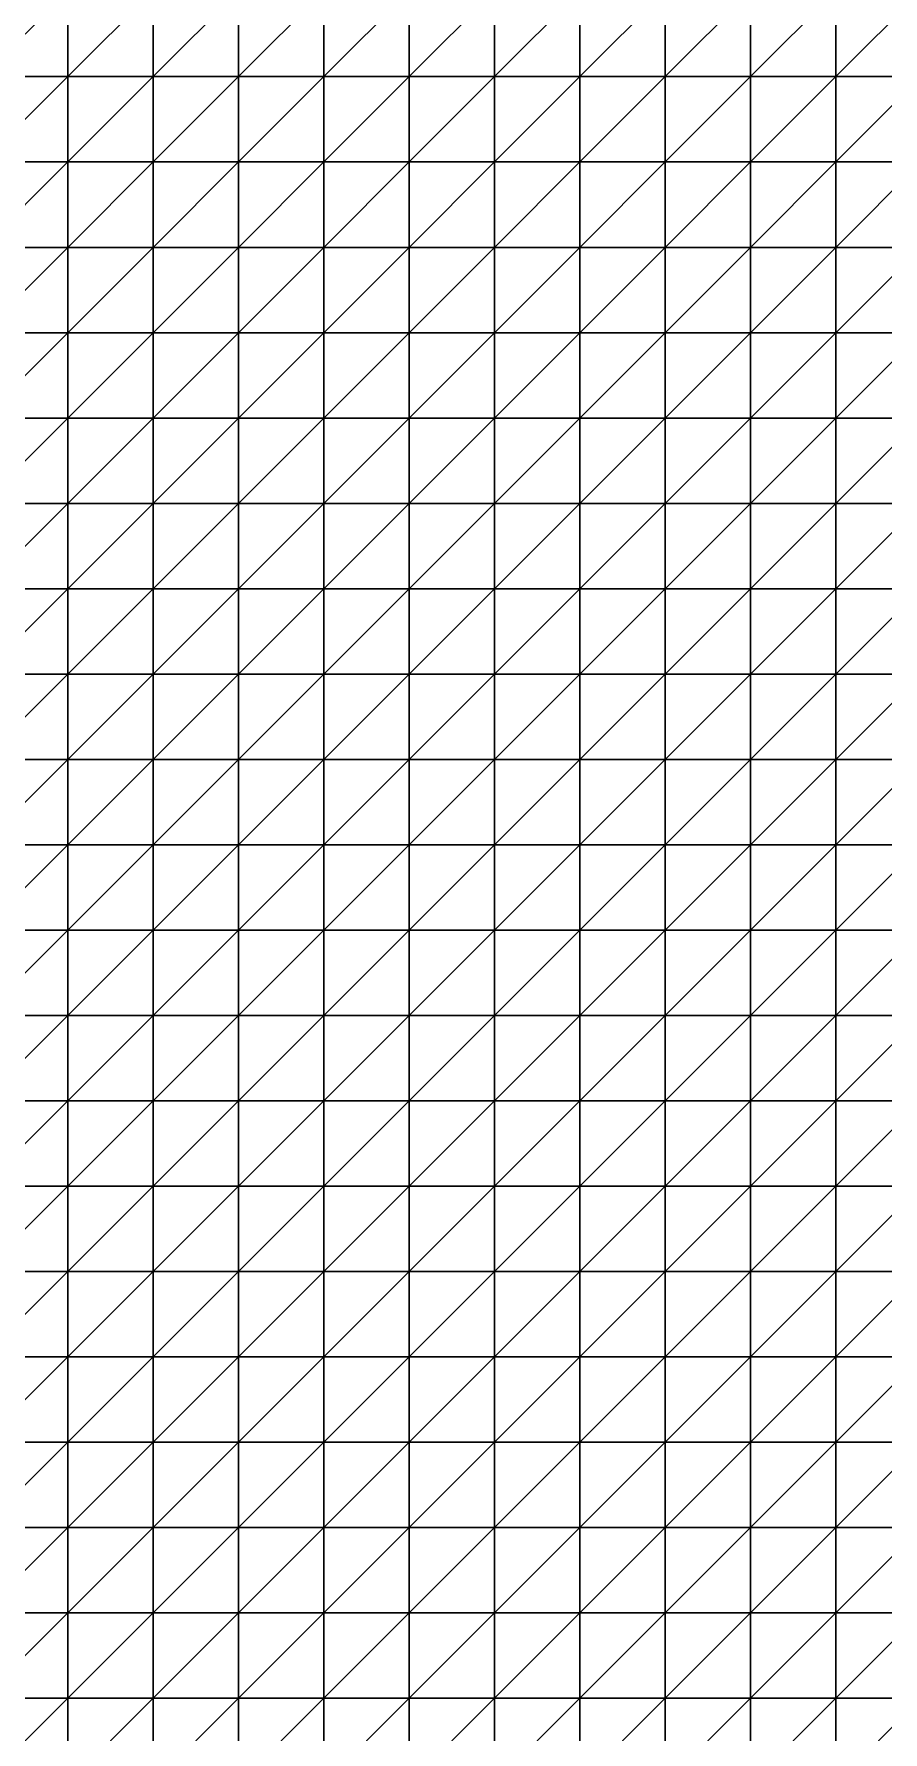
# Model space of a CAD drawing. Header units: metres. Extents: x 351000 to 353000, y 7455000 to 7457000.
# Drawn here: x 351490.1 to 351738.8, y 7455490.1 to 7455987.5 of the extents above; entities that cross this region are included whole.
import ezdxf

# ---------------------------------------------------------------- set-up
doc = ezdxf.new("R2010")
doc.units = ezdxf.units.M

msp = doc.modelspace()

# ---------------------------------------------------------------- linework, layer by layer
at = {"layer": 'TOPOGRAPHY'}
for points in [[(351475, 7455975, 1262.07), (351500, 7455975, 1265.2), (351500, 7456000, 1262.52)], [(351475, 7455975, 1262.07), (351500, 7456000, 1262.52), (351475, 7456000, 1260.01)], [(351500, 7455975, 1265.2), (351525, 7455975, 1268.41), (351525, 7456000, 1265.14)], [(351500, 7455975, 1265.2), (351525, 7456000, 1265.14), (351500, 7456000, 1262.52)], [(351525, 7455975, 1268.41), (351550, 7455975, 1271.56), (351550, 7456000, 1267.78)], [(351525, 7455975, 1268.41), (351550, 7456000, 1267.78), (351525, 7456000, 1265.14)], [(351550, 7455975, 1271.56), (351575, 7455975, 1274.55), (351575, 7456000, 1270.37)], [(351550, 7455975, 1271.56), (351575, 7456000, 1270.37), (351550, 7456000, 1267.78)], [(351575, 7455975, 1274.55), (351600, 7455975, 1277.28), (351600, 7456000, 1272.85)], [(351575, 7455975, 1274.55), (351600, 7456000, 1272.85), (351575, 7456000, 1270.37)], [(351600, 7455975, 1277.28), (351625, 7455975, 1279.7), (351625, 7456000, 1275.2)], [(351600, 7455975, 1277.28), (351625, 7456000, 1275.2), (351600, 7456000, 1272.85)], [(351625, 7455975, 1279.7), (351650, 7455975, 1281.79), (351650, 7456000, 1277.41)], [(351625, 7455975, 1279.7), (351650, 7456000, 1277.41), (351625, 7456000, 1275.2)], [(351650, 7455975, 1281.79), (351675, 7455975, 1283.57), (351675, 7456000, 1279.5)], [(351650, 7455975, 1281.79), (351675, 7456000, 1279.5), (351650, 7456000, 1277.41)], [(351675, 7455975, 1283.57), (351700, 7455975, 1285.08), (351700, 7456000, 1281.49)], [(351675, 7455975, 1283.57), (351700, 7456000, 1281.49), (351675, 7456000, 1279.5)], [(351700, 7455975, 1285.08), (351725, 7455975, 1286.38), (351725, 7456000, 1283.4)], [(351700, 7455975, 1285.08), (351725, 7456000, 1283.4), (351700, 7456000, 1281.49)], [(351725, 7455975, 1286.38), (351750, 7455975, 1287.55), (351750, 7456000, 1285.25)], [(351725, 7455975, 1286.38), (351750, 7456000, 1285.25), (351725, 7456000, 1283.4)], [(351475, 7455950, 1264.74), (351500, 7455950, 1268.54), (351500, 7455975, 1265.2)], [(351475, 7455950, 1264.74), (351500, 7455975, 1265.2), (351475, 7455975, 1262.07)], [(351500, 7455950, 1268.54), (351525, 7455950, 1272.35), (351525, 7455975, 1268.41)], [(351500, 7455950, 1268.54), (351525, 7455975, 1268.41), (351500, 7455975, 1265.2)], [(351525, 7455950, 1272.35), (351550, 7455950, 1275.99), (351550, 7455975, 1271.56)], [(351525, 7455950, 1272.35), (351550, 7455975, 1271.56), (351525, 7455975, 1268.41)], [(351550, 7455950, 1275.99), (351575, 7455950, 1279.3), (351575, 7455975, 1274.55)], [(351550, 7455950, 1275.99), (351575, 7455975, 1274.55), (351550, 7455975, 1271.56)], [(351575, 7455950, 1279.3), (351600, 7455950, 1282.17), (351600, 7455975, 1277.28)], [(351575, 7455950, 1279.3), (351600, 7455975, 1277.28), (351575, 7455975, 1274.55)], [(351600, 7455950, 1282.17), (351625, 7455950, 1284.52), (351625, 7455975, 1279.7)], [(351600, 7455950, 1282.17), (351625, 7455975, 1279.7), (351600, 7455975, 1277.28)], [(351625, 7455950, 1284.52), (351650, 7455950, 1286.34), (351650, 7455975, 1281.79)], [(351625, 7455950, 1284.52), (351650, 7455975, 1281.79), (351625, 7455975, 1279.7)], [(351650, 7455950, 1286.34), (351675, 7455950, 1287.67), (351675, 7455975, 1283.57)], [(351650, 7455950, 1286.34), (351675, 7455975, 1283.57), (351650, 7455975, 1281.79)], [(351675, 7455950, 1287.67), (351700, 7455950, 1288.57), (351700, 7455975, 1285.08)], [(351675, 7455950, 1287.67), (351700, 7455975, 1285.08), (351675, 7455975, 1283.57)], [(351700, 7455950, 1288.57), (351725, 7455950, 1289.16), (351725, 7455975, 1286.38)], [(351700, 7455950, 1288.57), (351725, 7455975, 1286.38), (351700, 7455975, 1285.08)], [(351725, 7455950, 1289.16), (351750, 7455950, 1289.57), (351750, 7455975, 1287.55)], [(351725, 7455950, 1289.16), (351750, 7455975, 1287.55), (351725, 7455975, 1286.38)], [(351475, 7455925, 1267.91), (351500, 7455925, 1272.29), (351500, 7455950, 1268.54)], [(351475, 7455925, 1267.91), (351500, 7455950, 1268.54), (351475, 7455950, 1264.74)], [(351500, 7455925, 1272.29), (351525, 7455925, 1276.57), (351525, 7455950, 1272.35)], [(351500, 7455925, 1272.29), (351525, 7455950, 1272.35), (351500, 7455950, 1268.54)], [(351525, 7455925, 1276.57), (351550, 7455925, 1280.55), (351550, 7455950, 1275.99)], [(351525, 7455925, 1276.57), (351550, 7455950, 1275.99), (351525, 7455950, 1272.35)], [(351550, 7455925, 1280.55), (351575, 7455925, 1284.03), (351575, 7455950, 1279.3)], [(351550, 7455925, 1280.55), (351575, 7455950, 1279.3), (351550, 7455950, 1275.99)], [(351575, 7455925, 1284.03), (351600, 7455925, 1286.9), (351600, 7455950, 1282.17)], [(351575, 7455925, 1284.03), (351600, 7455950, 1282.17), (351575, 7455950, 1279.3)], [(351600, 7455925, 1286.9), (351625, 7455925, 1289.08), (351625, 7455950, 1284.52)], [(351600, 7455925, 1286.9), (351625, 7455950, 1284.52), (351600, 7455950, 1282.17)], [(351625, 7455925, 1289.08), (351650, 7455925, 1290.55), (351650, 7455950, 1286.34)], [(351625, 7455925, 1289.08), (351650, 7455950, 1286.34), (351625, 7455950, 1284.52)], [(351650, 7455925, 1290.55), (351675, 7455925, 1291.37), (351675, 7455950, 1287.67)], [(351650, 7455925, 1290.55), (351675, 7455950, 1287.67), (351650, 7455950, 1286.34)], [(351675, 7455925, 1291.37), (351700, 7455925, 1291.67), (351700, 7455950, 1288.57)], [(351675, 7455925, 1291.37), (351700, 7455950, 1288.57), (351675, 7455950, 1287.67)], [(351700, 7455925, 1291.67), (351725, 7455925, 1291.58), (351725, 7455950, 1289.16)], [(351700, 7455925, 1291.67), (351725, 7455950, 1289.16), (351700, 7455950, 1288.57)], [(351725, 7455925, 1291.58), (351750, 7455925, 1291.31), (351750, 7455950, 1289.57)], [(351725, 7455925, 1291.58), (351750, 7455950, 1289.57), (351725, 7455950, 1289.16)], [(351475, 7455900, 1271.24), (351500, 7455900, 1275.98), (351500, 7455925, 1272.29)], [(351475, 7455900, 1271.24), (351500, 7455925, 1272.29), (351475, 7455925, 1267.91)], [(351500, 7455900, 1275.98), (351525, 7455900, 1280.52), (351525, 7455925, 1276.57)], [(351500, 7455900, 1275.98), (351525, 7455925, 1276.57), (351500, 7455925, 1272.29)], [(351525, 7455900, 1280.52), (351550, 7455900, 1284.63), (351550, 7455925, 1280.55)], [(351525, 7455900, 1280.52), (351550, 7455925, 1280.55), (351525, 7455925, 1276.57)], [(351550, 7455900, 1284.63), (351575, 7455900, 1288.14), (351575, 7455925, 1284.03)], [(351550, 7455900, 1284.63), (351575, 7455925, 1284.03), (351550, 7455925, 1280.55)], [(351575, 7455900, 1288.14), (351600, 7455900, 1290.9), (351600, 7455925, 1286.9)], [(351575, 7455900, 1288.14), (351600, 7455925, 1286.9), (351575, 7455925, 1284.03)], [(351600, 7455900, 1290.9), (351625, 7455900, 1292.85), (351625, 7455925, 1289.08)], [(351600, 7455900, 1290.9), (351625, 7455925, 1289.08), (351600, 7455925, 1286.9)], [(351625, 7455900, 1292.85), (351650, 7455900, 1294), (351650, 7455925, 1290.55)], [(351625, 7455900, 1292.85), (351650, 7455925, 1290.55), (351625, 7455925, 1289.08)], [(351650, 7455900, 1294), (351675, 7455900, 1294.42), (351675, 7455925, 1291.37)], [(351650, 7455900, 1294), (351675, 7455925, 1291.37), (351650, 7455925, 1290.55)], [(351675, 7455900, 1294.42), (351700, 7455900, 1294.24), (351700, 7455925, 1291.67)], [(351675, 7455900, 1294.42), (351700, 7455925, 1291.67), (351675, 7455925, 1291.37)], [(351700, 7455900, 1294.24), (351725, 7455900, 1293.67), (351725, 7455925, 1291.58)], [(351700, 7455900, 1294.24), (351725, 7455925, 1291.58), (351700, 7455925, 1291.67)], [(351725, 7455900, 1293.67), (351750, 7455900, 1292.92), (351750, 7455925, 1291.31)], [(351725, 7455900, 1293.67), (351750, 7455925, 1291.31), (351725, 7455925, 1291.58)], [(351475, 7455875, 1274.28), (351500, 7455875, 1279.11), (351500, 7455900, 1275.98)], [(351475, 7455875, 1274.28), (351500, 7455900, 1275.98), (351475, 7455900, 1271.24)], [(351500, 7455875, 1279.11), (351525, 7455875, 1283.66), (351525, 7455900, 1280.52)], [(351500, 7455875, 1279.11), (351525, 7455900, 1280.52), (351500, 7455900, 1275.98)], [(351525, 7455875, 1283.66), (351550, 7455875, 1287.72), (351550, 7455900, 1284.63)], [(351525, 7455875, 1283.66), (351550, 7455900, 1284.63), (351525, 7455900, 1280.52)], [(351550, 7455875, 1287.72), (351575, 7455875, 1291.12), (351575, 7455900, 1288.14)], [(351550, 7455875, 1287.72), (351575, 7455900, 1288.14), (351550, 7455900, 1284.63)], [(351575, 7455875, 1291.12), (351600, 7455875, 1293.75), (351600, 7455900, 1290.9)], [(351575, 7455875, 1291.12), (351600, 7455900, 1290.9), (351575, 7455900, 1288.14)], [(351600, 7455875, 1293.75), (351625, 7455875, 1295.54), (351625, 7455900, 1292.85)], [(351600, 7455875, 1293.75), (351625, 7455900, 1292.85), (351600, 7455900, 1290.9)], [(351625, 7455875, 1295.54), (351650, 7455875, 1296.5), (351650, 7455900, 1294)], [(351625, 7455875, 1295.54), (351650, 7455900, 1294), (351625, 7455900, 1292.85)], [(351650, 7455875, 1296.5), (351675, 7455875, 1296.72), (351675, 7455900, 1294.42)], [(351650, 7455875, 1296.5), (351675, 7455900, 1294.42), (351650, 7455900, 1294)], [(351675, 7455875, 1296.72), (351700, 7455875, 1296.34), (351700, 7455900, 1294.24)], [(351675, 7455875, 1296.72), (351700, 7455900, 1294.24), (351675, 7455900, 1294.42)], [(351700, 7455875, 1296.34), (351725, 7455875, 1295.58), (351725, 7455900, 1293.67)], [(351700, 7455875, 1296.34), (351725, 7455900, 1293.67), (351700, 7455900, 1294.24)], [(351725, 7455875, 1295.58), (351750, 7455875, 1294.65), (351750, 7455900, 1292.92)], [(351725, 7455875, 1295.58), (351750, 7455900, 1292.92), (351725, 7455900, 1293.67)], [(351475, 7455850, 1276.58), (351500, 7455850, 1281.23), (351500, 7455875, 1279.11)], [(351475, 7455850, 1276.58), (351500, 7455875, 1279.11), (351475, 7455875, 1274.28)], [(351500, 7455850, 1281.23), (351525, 7455850, 1285.58), (351525, 7455875, 1283.66)], [(351500, 7455850, 1281.23), (351525, 7455875, 1283.66), (351500, 7455875, 1279.11)], [(351525, 7455850, 1285.58), (351550, 7455850, 1289.47), (351550, 7455875, 1287.72)], [(351525, 7455850, 1285.58), (351550, 7455875, 1287.72), (351525, 7455875, 1283.66)], [(351550, 7455850, 1289.47), (351575, 7455850, 1292.73), (351575, 7455875, 1291.12)], [(351550, 7455850, 1289.47), (351575, 7455875, 1291.12), (351550, 7455875, 1287.72)], [(351575, 7455850, 1292.73), (351600, 7455850, 1295.28), (351600, 7455875, 1293.75)], [(351575, 7455850, 1292.73), (351600, 7455875, 1293.75), (351575, 7455875, 1291.12)], [(351600, 7455850, 1295.28), (351625, 7455850, 1297.05), (351625, 7455875, 1295.54)], [(351600, 7455850, 1295.28), (351625, 7455875, 1295.54), (351600, 7455875, 1293.75)], [(351625, 7455850, 1297.05), (351650, 7455850, 1298.05), (351650, 7455875, 1296.5)], [(351625, 7455850, 1297.05), (351650, 7455875, 1296.5), (351625, 7455875, 1295.54)], [(351650, 7455850, 1298.05), (351675, 7455850, 1298.36), (351675, 7455875, 1296.72)], [(351650, 7455850, 1298.05), (351675, 7455875, 1296.72), (351650, 7455875, 1296.5)], [(351675, 7455850, 1298.36), (351700, 7455850, 1298.11), (351700, 7455875, 1296.34)], [(351675, 7455850, 1298.36), (351700, 7455875, 1296.34), (351675, 7455875, 1296.72)], [(351700, 7455850, 1298.11), (351725, 7455850, 1297.47), (351725, 7455875, 1295.58)], [(351700, 7455850, 1298.11), (351725, 7455875, 1295.58), (351700, 7455875, 1296.34)], [(351725, 7455850, 1297.47), (351750, 7455850, 1296.68), (351750, 7455875, 1294.65)], [(351725, 7455850, 1297.47), (351750, 7455875, 1294.65), (351725, 7455875, 1295.58)], [(351475, 7455825, 1277.83), (351500, 7455825, 1282.12), (351500, 7455850, 1281.23)], [(351475, 7455825, 1277.83), (351500, 7455850, 1281.23), (351475, 7455850, 1276.58)], [(351500, 7455825, 1282.12), (351525, 7455825, 1286.16), (351525, 7455850, 1285.58)], [(351500, 7455825, 1282.12), (351525, 7455850, 1285.58), (351500, 7455850, 1281.23)], [(351525, 7455825, 1286.16), (351550, 7455825, 1289.82), (351550, 7455850, 1289.47)], [(351525, 7455825, 1286.16), (351550, 7455850, 1289.47), (351525, 7455850, 1285.58)], [(351550, 7455825, 1289.82), (351575, 7455825, 1292.99), (351575, 7455850, 1292.73)], [(351550, 7455825, 1289.82), (351575, 7455850, 1292.73), (351550, 7455850, 1289.47)], [(351575, 7455825, 1292.99), (351600, 7455825, 1295.58), (351600, 7455850, 1295.28)], [(351575, 7455825, 1292.99), (351600, 7455850, 1295.28), (351575, 7455850, 1292.73)], [(351600, 7455825, 1295.58), (351625, 7455825, 1297.52), (351625, 7455850, 1297.05)], [(351600, 7455825, 1295.58), (351625, 7455850, 1297.05), (351600, 7455850, 1295.28)], [(351625, 7455825, 1297.52), (351650, 7455825, 1298.81), (351650, 7455850, 1298.05)], [(351625, 7455825, 1297.52), (351650, 7455850, 1298.05), (351625, 7455850, 1297.05)], [(351650, 7455825, 1298.81), (351675, 7455825, 1299.49), (351675, 7455850, 1298.36)], [(351650, 7455825, 1298.81), (351675, 7455850, 1298.36), (351650, 7455850, 1298.05)], [(351675, 7455825, 1299.49), (351700, 7455825, 1299.66), (351700, 7455850, 1298.11)], [(351675, 7455825, 1299.49), (351700, 7455850, 1298.11), (351675, 7455850, 1298.36)], [(351700, 7455825, 1299.66), (351725, 7455825, 1299.45), (351725, 7455850, 1297.47)], [(351700, 7455825, 1299.66), (351725, 7455850, 1297.47), (351700, 7455850, 1298.11)], [(351725, 7455825, 1299.45), (351750, 7455825, 1299.04), (351750, 7455850, 1296.68)], [(351725, 7455825, 1299.45), (351750, 7455850, 1296.68), (351725, 7455850, 1297.47)], [(351475, 7455800, 1277.96), (351500, 7455800, 1281.82), (351500, 7455825, 1282.12)], [(351475, 7455800, 1277.96), (351500, 7455825, 1282.12), (351475, 7455825, 1277.83)], [(351500, 7455800, 1281.82), (351525, 7455800, 1285.53), (351525, 7455825, 1286.16)], [(351500, 7455800, 1281.82), (351525, 7455825, 1286.16), (351500, 7455825, 1282.12)], [(351525, 7455800, 1285.53), (351550, 7455800, 1289.01), (351550, 7455825, 1289.82)], [(351525, 7455800, 1285.53), (351550, 7455825, 1289.82), (351525, 7455825, 1286.16)], [(351550, 7455800, 1289.01), (351575, 7455800, 1292.17), (351575, 7455825, 1292.99)], [(351550, 7455800, 1289.01), (351575, 7455825, 1292.99), (351550, 7455825, 1289.82)], [(351575, 7455800, 1292.17), (351600, 7455800, 1294.92), (351600, 7455825, 1295.58)], [(351575, 7455800, 1292.17), (351600, 7455825, 1295.58), (351575, 7455825, 1292.99)], [(351600, 7455800, 1294.92), (351625, 7455800, 1297.2), (351625, 7455825, 1297.52)], [(351600, 7455800, 1294.92), (351625, 7455825, 1297.52), (351600, 7455825, 1295.58)], [(351625, 7455800, 1297.2), (351650, 7455800, 1298.98), (351650, 7455825, 1298.81)], [(351625, 7455800, 1297.2), (351650, 7455825, 1298.81), (351625, 7455825, 1297.52)], [(351650, 7455800, 1298.98), (351675, 7455800, 1300.24), (351675, 7455825, 1299.49)], [(351650, 7455800, 1298.98), (351675, 7455825, 1299.49), (351650, 7455825, 1298.81)], [(351675, 7455800, 1300.24), (351700, 7455800, 1301.03), (351700, 7455825, 1299.66)], [(351675, 7455800, 1300.24), (351700, 7455825, 1299.66), (351675, 7455825, 1299.49)], [(351700, 7455800, 1301.03), (351725, 7455800, 1301.42), (351725, 7455825, 1299.45)], [(351700, 7455800, 1301.03), (351725, 7455825, 1299.45), (351700, 7455825, 1299.66)], [(351725, 7455800, 1301.42), (351750, 7455800, 1301.52), (351750, 7455825, 1299.04)], [(351725, 7455800, 1301.42), (351750, 7455825, 1299.04), (351725, 7455825, 1299.45)], [(351475, 7455775, 1277.17), (351500, 7455775, 1280.63), (351500, 7455800, 1281.82)], [(351475, 7455775, 1277.17), (351500, 7455800, 1281.82), (351475, 7455800, 1277.96)], [(351500, 7455775, 1280.63), (351525, 7455775, 1284.06), (351525, 7455800, 1285.53)], [(351500, 7455775, 1280.63), (351525, 7455800, 1285.53), (351500, 7455800, 1281.82)], [(351525, 7455775, 1284.06), (351550, 7455775, 1287.43), (351550, 7455800, 1289.01)], [(351525, 7455775, 1284.06), (351550, 7455800, 1289.01), (351525, 7455800, 1285.53)], [(351550, 7455775, 1287.43), (351575, 7455775, 1290.65), (351575, 7455800, 1292.17)], [(351550, 7455775, 1287.43), (351575, 7455800, 1292.17), (351550, 7455800, 1289.01)], [(351575, 7455775, 1290.65), (351600, 7455775, 1293.66), (351600, 7455800, 1294.92)], [(351575, 7455775, 1290.65), (351600, 7455800, 1294.92), (351575, 7455800, 1292.17)], [(351600, 7455775, 1293.66), (351625, 7455775, 1296.36), (351625, 7455800, 1297.2)], [(351600, 7455775, 1293.66), (351625, 7455800, 1297.2), (351600, 7455800, 1294.92)], [(351625, 7455775, 1296.36), (351650, 7455775, 1298.7), (351650, 7455800, 1298.98)], [(351625, 7455775, 1296.36), (351650, 7455800, 1298.98), (351625, 7455800, 1297.2)], [(351650, 7455775, 1298.7), (351675, 7455775, 1300.61), (351675, 7455800, 1300.24)], [(351650, 7455775, 1298.7), (351675, 7455800, 1300.24), (351650, 7455800, 1298.98)], [(351675, 7455775, 1300.61), (351700, 7455775, 1302.06), (351700, 7455800, 1301.03)], [(351675, 7455775, 1300.61), (351700, 7455800, 1301.03), (351675, 7455800, 1300.24)], [(351700, 7455775, 1302.06), (351725, 7455775, 1303.06), (351725, 7455800, 1301.42)], [(351700, 7455775, 1302.06), (351725, 7455800, 1301.42), (351700, 7455800, 1301.03)], [(351725, 7455775, 1303.06), (351750, 7455775, 1303.67), (351750, 7455800, 1301.52)], [(351725, 7455775, 1303.06), (351750, 7455800, 1301.52), (351725, 7455800, 1301.42)], [(351475, 7455750, 1275.82), (351500, 7455750, 1278.99), (351500, 7455775, 1280.63)], [(351475, 7455750, 1275.82), (351500, 7455775, 1280.63), (351475, 7455775, 1277.17)], [(351500, 7455750, 1278.99), (351525, 7455750, 1282.24), (351525, 7455775, 1284.06)], [(351500, 7455750, 1278.99), (351525, 7455775, 1284.06), (351500, 7455775, 1280.63)], [(351525, 7455750, 1282.24), (351550, 7455750, 1285.54), (351550, 7455775, 1287.43)], [(351525, 7455750, 1282.24), (351550, 7455775, 1287.43), (351525, 7455775, 1284.06)], [(351550, 7455750, 1285.54), (351575, 7455750, 1288.85), (351575, 7455775, 1290.65)], [(351550, 7455750, 1285.54), (351575, 7455775, 1290.65), (351550, 7455775, 1287.43)], [(351575, 7455750, 1288.85), (351600, 7455750, 1292.09), (351600, 7455775, 1293.66)], [(351575, 7455750, 1288.85), (351600, 7455775, 1293.66), (351575, 7455775, 1290.65)], [(351600, 7455750, 1292.09), (351625, 7455750, 1295.16), (351625, 7455775, 1296.36)], [(351600, 7455750, 1292.09), (351625, 7455775, 1296.36), (351600, 7455775, 1293.66)], [(351625, 7455750, 1295.16), (351650, 7455750, 1297.97), (351650, 7455775, 1298.7)], [(351625, 7455750, 1295.16), (351650, 7455775, 1298.7), (351625, 7455775, 1296.36)], [(351650, 7455750, 1297.97), (351675, 7455750, 1300.41), (351675, 7455775, 1300.61)], [(351650, 7455750, 1297.97), (351675, 7455775, 1300.61), (351650, 7455775, 1298.7)], [(351675, 7455750, 1300.41), (351700, 7455750, 1302.4), (351700, 7455775, 1302.06)], [(351675, 7455750, 1300.41), (351700, 7455775, 1302.06), (351675, 7455775, 1300.61)], [(351700, 7455750, 1302.4), (351725, 7455750, 1303.89), (351725, 7455775, 1303.06)], [(351700, 7455750, 1302.4), (351725, 7455775, 1303.06), (351700, 7455775, 1302.06)], [(351725, 7455750, 1303.89), (351750, 7455750, 1304.88), (351750, 7455775, 1303.67)], [(351725, 7455750, 1303.89), (351750, 7455775, 1303.67), (351725, 7455775, 1303.06)], [(351475, 7455725, 1274.37), (351500, 7455725, 1277.37), (351500, 7455750, 1278.99)], [(351475, 7455725, 1274.37), (351500, 7455750, 1278.99), (351475, 7455750, 1275.82)], [(351500, 7455725, 1277.37), (351525, 7455725, 1280.49), (351525, 7455750, 1282.24)], [(351500, 7455725, 1277.37), (351525, 7455750, 1282.24), (351500, 7455750, 1278.99)], [(351525, 7455725, 1280.49), (351550, 7455725, 1283.73), (351550, 7455750, 1285.54)], [(351525, 7455725, 1280.49), (351550, 7455750, 1285.54), (351525, 7455750, 1282.24)], [(351550, 7455725, 1283.73), (351575, 7455725, 1287.04), (351575, 7455750, 1288.85)], [(351550, 7455725, 1283.73), (351575, 7455750, 1288.85), (351550, 7455750, 1285.54)], [(351575, 7455725, 1287.04), (351600, 7455725, 1290.36), (351600, 7455750, 1292.09)], [(351575, 7455725, 1287.04), (351600, 7455750, 1292.09), (351575, 7455750, 1288.85)], [(351600, 7455725, 1290.36), (351625, 7455725, 1293.59), (351625, 7455750, 1295.16)], [(351600, 7455725, 1290.36), (351625, 7455750, 1295.16), (351600, 7455750, 1292.09)], [(351625, 7455725, 1293.59), (351650, 7455725, 1296.63), (351650, 7455750, 1297.97)], [(351625, 7455725, 1293.59), (351650, 7455750, 1297.97), (351625, 7455750, 1295.16)], [(351650, 7455725, 1296.63), (351675, 7455725, 1299.34), (351675, 7455750, 1300.41)], [(351650, 7455725, 1296.63), (351675, 7455750, 1300.41), (351650, 7455750, 1297.97)], [(351675, 7455725, 1299.34), (351700, 7455725, 1301.62), (351700, 7455750, 1302.4)], [(351675, 7455725, 1299.34), (351700, 7455750, 1302.4), (351675, 7455750, 1300.41)], [(351700, 7455725, 1301.62), (351725, 7455725, 1303.37), (351725, 7455750, 1303.89)], [(351700, 7455725, 1301.62), (351725, 7455750, 1303.89), (351700, 7455750, 1302.4)], [(351725, 7455725, 1303.37), (351750, 7455725, 1304.54), (351750, 7455750, 1304.88)], [(351725, 7455725, 1303.37), (351750, 7455750, 1304.88), (351725, 7455750, 1303.89)], [(351475, 7455700, 1273.18), (351500, 7455700, 1276.11), (351500, 7455725, 1277.37)], [(351475, 7455700, 1273.18), (351500, 7455725, 1277.37), (351475, 7455725, 1274.37)], [(351500, 7455700, 1276.11), (351525, 7455700, 1279.1), (351525, 7455725, 1280.49)], [(351500, 7455700, 1276.11), (351525, 7455725, 1280.49), (351500, 7455725, 1277.37)], [(351525, 7455700, 1279.1), (351550, 7455700, 1282.17), (351550, 7455725, 1283.73)], [(351525, 7455700, 1279.1), (351550, 7455725, 1283.73), (351525, 7455725, 1280.49)], [(351550, 7455700, 1282.17), (351575, 7455700, 1285.3), (351575, 7455725, 1287.04)], [(351550, 7455700, 1282.17), (351575, 7455725, 1287.04), (351550, 7455725, 1283.73)], [(351575, 7455700, 1285.3), (351600, 7455700, 1288.45), (351600, 7455725, 1290.36)], [(351575, 7455700, 1285.3), (351600, 7455725, 1290.36), (351575, 7455725, 1287.04)], [(351600, 7455700, 1288.45), (351625, 7455700, 1291.52), (351625, 7455725, 1293.59)], [(351600, 7455700, 1288.45), (351625, 7455725, 1293.59), (351600, 7455725, 1290.36)], [(351625, 7455700, 1291.52), (351650, 7455700, 1294.44), (351650, 7455725, 1296.63)], [(351625, 7455700, 1291.52), (351650, 7455725, 1296.63), (351625, 7455725, 1293.59)], [(351650, 7455700, 1294.44), (351675, 7455700, 1297.07), (351675, 7455725, 1299.34)], [(351650, 7455700, 1294.44), (351675, 7455725, 1299.34), (351650, 7455725, 1296.63)], [(351675, 7455700, 1297.07), (351700, 7455700, 1299.31), (351700, 7455725, 1301.62)], [(351675, 7455700, 1297.07), (351700, 7455725, 1301.62), (351675, 7455725, 1299.34)], [(351700, 7455700, 1299.31), (351725, 7455700, 1301.06), (351725, 7455725, 1303.37)], [(351700, 7455700, 1299.31), (351725, 7455725, 1303.37), (351700, 7455725, 1301.62)], [(351725, 7455700, 1301.06), (351750, 7455700, 1302.23), (351750, 7455725, 1304.54)], [(351725, 7455700, 1301.06), (351750, 7455725, 1304.54), (351725, 7455725, 1303.37)], [(351475, 7455675, 1272.45), (351500, 7455675, 1275.32), (351500, 7455700, 1276.11)], [(351475, 7455675, 1272.45), (351500, 7455700, 1276.11), (351475, 7455700, 1273.18)], [(351500, 7455675, 1275.32), (351525, 7455675, 1278.12), (351525, 7455700, 1279.1)], [(351500, 7455675, 1275.32), (351525, 7455700, 1279.1), (351500, 7455700, 1276.11)], [(351525, 7455675, 1278.12), (351550, 7455675, 1280.86), (351550, 7455700, 1282.17)], [(351525, 7455675, 1278.12), (351550, 7455700, 1282.17), (351525, 7455700, 1279.1)], [(351550, 7455675, 1280.86), (351575, 7455675, 1283.55), (351575, 7455700, 1285.3)], [(351550, 7455675, 1280.86), (351575, 7455700, 1285.3), (351550, 7455700, 1282.17)], [(351575, 7455675, 1283.55), (351600, 7455675, 1286.19), (351600, 7455700, 1288.45)], [(351575, 7455675, 1283.55), (351600, 7455700, 1288.45), (351575, 7455700, 1285.3)], [(351600, 7455675, 1286.19), (351625, 7455675, 1288.75), (351625, 7455700, 1291.52)], [(351600, 7455675, 1286.19), (351625, 7455700, 1291.52), (351600, 7455700, 1288.45)], [(351625, 7455675, 1288.75), (351650, 7455675, 1291.16), (351650, 7455700, 1294.44)], [(351625, 7455675, 1288.75), (351650, 7455700, 1294.44), (351625, 7455700, 1291.52)], [(351650, 7455675, 1291.16), (351675, 7455675, 1293.36), (351675, 7455700, 1297.07)], [(351650, 7455675, 1291.16), (351675, 7455700, 1297.07), (351650, 7455700, 1294.44)], [(351675, 7455675, 1293.36), (351700, 7455675, 1295.25), (351700, 7455700, 1299.31)], [(351675, 7455675, 1293.36), (351700, 7455700, 1299.31), (351675, 7455700, 1297.07)], [(351700, 7455675, 1295.25), (351725, 7455675, 1296.76), (351725, 7455700, 1301.06)], [(351700, 7455675, 1295.25), (351725, 7455700, 1301.06), (351700, 7455700, 1299.31)], [(351725, 7455675, 1296.76), (351750, 7455675, 1297.81), (351750, 7455700, 1302.23)], [(351725, 7455675, 1296.76), (351750, 7455700, 1302.23), (351725, 7455700, 1301.06)], [(351475, 7455650, 1272.12), (351500, 7455650, 1274.89), (351500, 7455675, 1275.32)], [(351475, 7455650, 1272.12), (351500, 7455675, 1275.32), (351475, 7455675, 1272.45)], [(351500, 7455650, 1274.89), (351525, 7455650, 1277.35), (351525, 7455675, 1278.12)], [(351500, 7455650, 1274.89), (351525, 7455675, 1278.12), (351500, 7455675, 1275.32)], [(351525, 7455650, 1277.35), (351550, 7455650, 1279.56), (351550, 7455675, 1280.86)], [(351525, 7455650, 1277.35), (351550, 7455675, 1280.86), (351525, 7455675, 1278.12)], [(351550, 7455650, 1279.56), (351575, 7455650, 1281.55), (351575, 7455675, 1283.55)], [(351550, 7455650, 1279.56), (351575, 7455675, 1283.55), (351550, 7455675, 1280.86)], [(351575, 7455650, 1281.55), (351600, 7455650, 1283.39), (351600, 7455675, 1286.19)], [(351575, 7455650, 1281.55), (351600, 7455675, 1286.19), (351575, 7455675, 1283.55)], [(351600, 7455650, 1283.39), (351625, 7455650, 1285.1), (351625, 7455675, 1288.75)], [(351600, 7455650, 1283.39), (351625, 7455675, 1288.75), (351600, 7455675, 1286.19)], [(351625, 7455650, 1285.1), (351650, 7455650, 1286.7), (351650, 7455675, 1291.16)], [(351625, 7455650, 1285.1), (351650, 7455675, 1291.16), (351625, 7455675, 1288.75)], [(351650, 7455650, 1286.7), (351675, 7455650, 1288.18), (351675, 7455675, 1293.36)], [(351650, 7455650, 1286.7), (351675, 7455675, 1293.36), (351650, 7455675, 1291.16)], [(351675, 7455650, 1288.18), (351700, 7455650, 1289.51), (351700, 7455675, 1295.25)], [(351675, 7455650, 1288.18), (351700, 7455675, 1295.25), (351675, 7455675, 1293.36)], [(351700, 7455650, 1289.51), (351725, 7455650, 1290.65), (351725, 7455675, 1296.76)], [(351700, 7455650, 1289.51), (351725, 7455675, 1296.76), (351700, 7455675, 1295.25)], [(351725, 7455650, 1290.65), (351750, 7455650, 1291.55), (351750, 7455675, 1297.81)], [(351725, 7455650, 1290.65), (351750, 7455675, 1297.81), (351725, 7455675, 1296.76)], [(351475, 7455625, 1271.9), (351500, 7455625, 1274.47), (351500, 7455650, 1274.89)], [(351475, 7455625, 1271.9), (351500, 7455650, 1274.89), (351475, 7455650, 1272.12)], [(351500, 7455625, 1274.47), (351525, 7455625, 1276.47), (351525, 7455650, 1277.35)], [(351500, 7455625, 1274.47), (351525, 7455650, 1277.35), (351500, 7455650, 1274.89)], [(351525, 7455625, 1276.47), (351550, 7455625, 1277.98), (351550, 7455650, 1279.56)], [(351525, 7455625, 1276.47), (351550, 7455650, 1279.56), (351525, 7455650, 1277.35)], [(351550, 7455625, 1277.98), (351575, 7455625, 1279.1), (351575, 7455650, 1281.55)], [(351550, 7455625, 1277.98), (351575, 7455650, 1281.55), (351550, 7455650, 1279.56)], [(351575, 7455625, 1279.1), (351600, 7455625, 1279.94), (351600, 7455650, 1283.39)], [(351575, 7455625, 1279.1), (351600, 7455650, 1283.39), (351575, 7455650, 1281.55)], [(351600, 7455625, 1279.94), (351625, 7455625, 1280.61), (351625, 7455650, 1285.1)], [(351600, 7455625, 1279.94), (351625, 7455650, 1285.1), (351600, 7455650, 1283.39)], [(351625, 7455625, 1280.61), (351650, 7455625, 1281.22), (351650, 7455650, 1286.7)], [(351625, 7455625, 1280.61), (351650, 7455650, 1286.7), (351625, 7455650, 1285.1)], [(351650, 7455625, 1281.22), (351675, 7455625, 1281.85), (351675, 7455650, 1288.18)], [(351650, 7455625, 1281.22), (351675, 7455650, 1288.18), (351650, 7455650, 1286.7)], [(351675, 7455625, 1281.85), (351700, 7455625, 1282.54), (351700, 7455650, 1289.51)], [(351675, 7455625, 1281.85), (351700, 7455650, 1289.51), (351675, 7455650, 1288.18)], [(351700, 7455625, 1282.54), (351725, 7455625, 1283.3), (351725, 7455650, 1290.65)], [(351700, 7455625, 1282.54), (351725, 7455650, 1290.65), (351700, 7455650, 1289.51)], [(351725, 7455625, 1283.3), (351750, 7455625, 1284.13), (351750, 7455650, 1291.55)], [(351725, 7455625, 1283.3), (351750, 7455650, 1291.55), (351725, 7455650, 1290.65)], [(351475, 7455600, 1271.4), (351500, 7455600, 1273.66), (351500, 7455625, 1274.47)], [(351475, 7455600, 1271.4), (351500, 7455625, 1274.47), (351475, 7455625, 1271.9)], [(351500, 7455600, 1273.66), (351525, 7455600, 1275.13), (351525, 7455625, 1276.47)], [(351500, 7455600, 1273.66), (351525, 7455625, 1276.47), (351500, 7455625, 1274.47)], [(351525, 7455600, 1275.13), (351550, 7455600, 1275.89), (351550, 7455625, 1277.98)], [(351525, 7455600, 1275.13), (351550, 7455625, 1277.98), (351525, 7455625, 1276.47)], [(351550, 7455600, 1275.89), (351575, 7455600, 1276.08), (351575, 7455625, 1279.1)], [(351550, 7455600, 1275.89), (351575, 7455625, 1279.1), (351550, 7455625, 1277.98)], [(351575, 7455600, 1276.08), (351600, 7455600, 1275.9), (351600, 7455625, 1279.94)], [(351575, 7455600, 1276.08), (351600, 7455625, 1279.94), (351575, 7455625, 1279.1)], [(351600, 7455600, 1275.9), (351625, 7455600, 1275.53), (351625, 7455625, 1280.61)], [(351600, 7455600, 1275.9), (351625, 7455625, 1280.61), (351600, 7455625, 1279.94)], [(351625, 7455600, 1275.53), (351650, 7455600, 1275.17), (351650, 7455625, 1281.22)], [(351625, 7455600, 1275.53), (351650, 7455625, 1281.22), (351625, 7455625, 1280.61)], [(351650, 7455600, 1275.17), (351675, 7455600, 1274.98), (351675, 7455625, 1281.85)], [(351650, 7455600, 1275.17), (351675, 7455625, 1281.85), (351650, 7455625, 1281.22)], [(351675, 7455600, 1274.98), (351700, 7455600, 1275.09), (351700, 7455625, 1282.54)], [(351675, 7455600, 1274.98), (351700, 7455625, 1282.54), (351675, 7455625, 1281.85)], [(351700, 7455600, 1275.09), (351725, 7455600, 1275.57), (351725, 7455625, 1283.3)], [(351700, 7455600, 1275.09), (351725, 7455625, 1283.3), (351700, 7455625, 1282.54)], [(351725, 7455600, 1275.57), (351750, 7455600, 1276.45), (351750, 7455625, 1284.13)], [(351725, 7455600, 1275.57), (351750, 7455625, 1284.13), (351725, 7455625, 1283.3)], [(351475, 7455575, 1270.2), (351500, 7455575, 1272.14), (351500, 7455600, 1273.66)], [(351475, 7455575, 1270.2), (351500, 7455600, 1273.66), (351475, 7455600, 1271.4)], [(351500, 7455575, 1272.14), (351525, 7455575, 1273.11), (351525, 7455600, 1275.13)], [(351500, 7455575, 1272.14), (351525, 7455600, 1275.13), (351500, 7455600, 1273.66)], [(351525, 7455575, 1273.11), (351550, 7455575, 1273.21), (351550, 7455600, 1275.89)], [(351525, 7455575, 1273.11), (351550, 7455600, 1275.89), (351525, 7455600, 1275.13)], [(351550, 7455575, 1273.21), (351575, 7455575, 1272.62), (351575, 7455600, 1276.08)], [(351550, 7455575, 1273.21), (351575, 7455600, 1276.08), (351550, 7455600, 1275.89)], [(351575, 7455575, 1272.62), (351600, 7455575, 1271.58), (351600, 7455600, 1275.9)], [(351575, 7455575, 1272.62), (351600, 7455600, 1275.9), (351575, 7455600, 1276.08)], [(351600, 7455575, 1271.58), (351625, 7455575, 1270.35), (351625, 7455600, 1275.53)], [(351600, 7455575, 1271.58), (351625, 7455600, 1275.53), (351600, 7455600, 1275.9)], [(351625, 7455575, 1270.35), (351650, 7455575, 1269.21), (351650, 7455600, 1275.17)], [(351625, 7455575, 1270.35), (351650, 7455600, 1275.17), (351625, 7455600, 1275.53)], [(351650, 7455575, 1269.21), (351675, 7455575, 1268.4), (351675, 7455600, 1274.98)], [(351650, 7455575, 1269.21), (351675, 7455600, 1274.98), (351650, 7455600, 1275.17)], [(351675, 7455575, 1268.4), (351700, 7455575, 1268.1), (351700, 7455600, 1275.09)], [(351675, 7455575, 1268.4), (351700, 7455600, 1275.09), (351675, 7455600, 1274.98)], [(351700, 7455575, 1268.1), (351725, 7455575, 1268.46), (351725, 7455600, 1275.57)], [(351700, 7455575, 1268.1), (351725, 7455600, 1275.57), (351700, 7455600, 1275.09)], [(351725, 7455575, 1268.46), (351750, 7455575, 1269.52), (351750, 7455600, 1276.45)], [(351725, 7455575, 1268.46), (351750, 7455600, 1276.45), (351725, 7455600, 1275.57)], [(351475, 7455550, 1268.07), (351500, 7455550, 1269.77), (351500, 7455575, 1272.14)], [(351475, 7455550, 1268.07), (351500, 7455575, 1272.14), (351475, 7455575, 1270.2)], [(351500, 7455550, 1269.77), (351525, 7455550, 1270.4), (351525, 7455575, 1273.11)], [(351500, 7455550, 1269.77), (351525, 7455575, 1273.11), (351500, 7455575, 1272.14)], [(351525, 7455550, 1270.4), (351550, 7455550, 1270.09), (351550, 7455575, 1273.21)], [(351525, 7455550, 1270.4), (351550, 7455575, 1273.21), (351525, 7455575, 1273.11)], [(351550, 7455550, 1270.09), (351575, 7455550, 1269.02), (351575, 7455575, 1272.62)], [(351550, 7455550, 1270.09), (351575, 7455575, 1272.62), (351550, 7455575, 1273.21)], [(351575, 7455550, 1269.02), (351600, 7455550, 1267.48), (351600, 7455575, 1271.58)], [(351575, 7455550, 1269.02), (351600, 7455575, 1271.58), (351575, 7455575, 1272.62)], [(351600, 7455550, 1267.48), (351625, 7455550, 1265.75), (351625, 7455575, 1270.35)], [(351600, 7455550, 1267.48), (351625, 7455575, 1270.35), (351600, 7455575, 1271.58)], [(351625, 7455550, 1265.75), (351650, 7455550, 1264.16), (351650, 7455575, 1269.21)], [(351625, 7455550, 1265.75), (351650, 7455575, 1269.21), (351625, 7455575, 1270.35)], [(351650, 7455550, 1264.16), (351675, 7455550, 1263.01), (351675, 7455575, 1268.4)], [(351650, 7455550, 1264.16), (351675, 7455575, 1268.4), (351650, 7455575, 1269.21)], [(351675, 7455550, 1263.01), (351700, 7455550, 1262.53), (351700, 7455575, 1268.1)], [(351675, 7455550, 1263.01), (351700, 7455575, 1268.1), (351675, 7455575, 1268.4)], [(351700, 7455550, 1262.53), (351725, 7455550, 1262.91), (351725, 7455575, 1268.46)], [(351700, 7455550, 1262.53), (351725, 7455575, 1268.46), (351700, 7455575, 1268.1)], [(351725, 7455550, 1262.91), (351750, 7455550, 1264.21), (351750, 7455575, 1269.52)], [(351725, 7455550, 1262.91), (351750, 7455575, 1269.52), (351725, 7455575, 1268.46)], [(351475, 7455525, 1265.04), (351500, 7455525, 1266.66), (351500, 7455550, 1269.77)], [(351475, 7455525, 1265.04), (351500, 7455550, 1269.77), (351475, 7455550, 1268.07)], [(351500, 7455525, 1266.66), (351525, 7455525, 1267.26), (351525, 7455550, 1270.4)], [(351500, 7455525, 1266.66), (351525, 7455550, 1270.4), (351500, 7455550, 1269.77)], [(351525, 7455525, 1267.26), (351550, 7455525, 1266.91), (351550, 7455550, 1270.09)], [(351525, 7455525, 1267.26), (351550, 7455550, 1270.09), (351525, 7455550, 1270.4)], [(351550, 7455525, 1266.91), (351575, 7455525, 1265.8), (351575, 7455550, 1269.02)], [(351550, 7455525, 1266.91), (351575, 7455550, 1269.02), (351550, 7455550, 1270.09)], [(351575, 7455525, 1265.8), (351600, 7455525, 1264.19), (351600, 7455550, 1267.48)], [(351575, 7455525, 1265.8), (351600, 7455550, 1267.48), (351575, 7455550, 1269.02)], [(351600, 7455525, 1264.19), (351625, 7455525, 1262.4), (351625, 7455550, 1265.75)], [(351600, 7455525, 1264.19), (351625, 7455550, 1265.75), (351600, 7455550, 1267.48)], [(351625, 7455525, 1262.4), (351650, 7455525, 1260.76), (351650, 7455550, 1264.16)], [(351625, 7455525, 1262.4), (351650, 7455550, 1264.16), (351625, 7455550, 1265.75)], [(351650, 7455525, 1260.76), (351675, 7455525, 1259.57), (351675, 7455550, 1263.01)], [(351650, 7455525, 1260.76), (351675, 7455550, 1263.01), (351650, 7455550, 1264.16)], [(351675, 7455525, 1259.57), (351700, 7455525, 1259.11), (351700, 7455550, 1262.53)], [(351675, 7455525, 1259.57), (351700, 7455550, 1262.53), (351675, 7455550, 1263.01)], [(351700, 7455525, 1259.11), (351725, 7455525, 1259.58), (351725, 7455550, 1262.91)], [(351700, 7455525, 1259.11), (351725, 7455550, 1262.91), (351700, 7455550, 1262.53)], [(351725, 7455525, 1259.58), (351750, 7455525, 1261.09), (351750, 7455550, 1264.21)], [(351725, 7455525, 1259.58), (351750, 7455550, 1264.21), (351725, 7455550, 1262.91)], [(351475, 7455500, 1261.4), (351500, 7455500, 1263.21), (351500, 7455525, 1266.66)], [(351475, 7455500, 1261.4), (351500, 7455525, 1266.66), (351475, 7455525, 1265.04)], [(351500, 7455500, 1263.21), (351525, 7455500, 1264.11), (351525, 7455525, 1267.26)], [(351500, 7455500, 1263.21), (351525, 7455525, 1267.26), (351500, 7455525, 1266.66)], [(351525, 7455500, 1264.11), (351550, 7455500, 1264.15), (351550, 7455525, 1266.91)], [(351525, 7455500, 1264.11), (351550, 7455525, 1266.91), (351525, 7455525, 1267.26)], [(351550, 7455500, 1264.15), (351575, 7455500, 1263.46), (351575, 7455525, 1265.8)], [(351550, 7455500, 1264.15), (351575, 7455525, 1265.8), (351550, 7455525, 1266.91)], [(351575, 7455500, 1263.46), (351600, 7455500, 1262.27), (351600, 7455525, 1264.19)], [(351575, 7455500, 1263.46), (351600, 7455525, 1264.19), (351575, 7455525, 1265.8)], [(351600, 7455500, 1262.27), (351625, 7455500, 1260.84), (351625, 7455525, 1262.4)], [(351600, 7455500, 1262.27), (351625, 7455525, 1262.4), (351600, 7455525, 1264.19)], [(351625, 7455500, 1260.84), (351650, 7455500, 1259.49), (351650, 7455525, 1260.76)], [(351625, 7455500, 1260.84), (351650, 7455525, 1260.76), (351625, 7455525, 1262.4)], [(351650, 7455500, 1259.49), (351675, 7455500, 1258.52), (351675, 7455525, 1259.57)], [(351650, 7455500, 1259.49), (351675, 7455525, 1259.57), (351650, 7455525, 1260.76)], [(351675, 7455500, 1258.52), (351700, 7455500, 1258.2), (351700, 7455525, 1259.11)], [(351675, 7455500, 1258.52), (351700, 7455525, 1259.11), (351675, 7455525, 1259.57)], [(351700, 7455500, 1258.2), (351725, 7455500, 1258.76), (351725, 7455525, 1259.58)], [(351700, 7455500, 1258.2), (351725, 7455525, 1259.58), (351700, 7455525, 1259.11)], [(351725, 7455500, 1258.76), (351750, 7455500, 1260.31), (351750, 7455525, 1261.09)], [(351725, 7455500, 1258.76), (351750, 7455525, 1261.09), (351725, 7455525, 1259.58)], [(351475, 7455475, 1257.68), (351500, 7455475, 1259.95), (351500, 7455500, 1263.21)], [(351475, 7455475, 1257.68), (351500, 7455500, 1263.21), (351475, 7455500, 1261.4)], [(351500, 7455475, 1259.95), (351525, 7455475, 1261.49), (351525, 7455500, 1264.11)], [(351500, 7455475, 1259.95), (351525, 7455500, 1264.11), (351500, 7455500, 1263.21)], [(351525, 7455475, 1261.49), (351550, 7455475, 1262.3), (351550, 7455500, 1264.15)], [(351525, 7455475, 1261.49), (351550, 7455500, 1264.15), (351525, 7455500, 1264.11)], [(351550, 7455475, 1262.3), (351575, 7455475, 1262.42), (351575, 7455500, 1263.46)], [(351550, 7455475, 1262.3), (351575, 7455500, 1263.46), (351550, 7455500, 1264.15)], [(351575, 7455475, 1262.42), (351600, 7455475, 1262.01), (351600, 7455500, 1262.27)], [(351575, 7455475, 1262.42), (351600, 7455500, 1262.27), (351575, 7455500, 1263.46)], [(351600, 7455475, 1262.01), (351625, 7455475, 1261.28), (351625, 7455500, 1260.84)], [(351600, 7455475, 1262.01), (351625, 7455500, 1260.84), (351600, 7455500, 1262.27)], [(351625, 7455475, 1261.28), (351650, 7455475, 1260.47), (351650, 7455500, 1259.49)], [(351625, 7455475, 1261.28), (351650, 7455500, 1259.49), (351625, 7455500, 1260.84)], [(351650, 7455475, 1260.47), (351675, 7455475, 1259.86), (351675, 7455500, 1258.52)], [(351650, 7455475, 1260.47), (351675, 7455500, 1258.52), (351650, 7455500, 1259.49)], [(351675, 7455475, 1259.86), (351700, 7455475, 1259.71), (351700, 7455500, 1258.2)], [(351675, 7455475, 1259.86), (351700, 7455500, 1258.2), (351675, 7455500, 1258.52)], [(351700, 7455475, 1259.71), (351725, 7455475, 1260.24), (351725, 7455500, 1258.76)], [(351700, 7455475, 1259.71), (351725, 7455500, 1258.76), (351700, 7455500, 1258.2)], [(351725, 7455475, 1260.24), (351750, 7455475, 1261.61), (351750, 7455500, 1260.31)], [(351725, 7455475, 1260.24), (351750, 7455500, 1260.31), (351725, 7455500, 1258.76)]]:
    msp.add_3dface(points, dxfattribs=at)

doc.saveas('drawing.dxf')
